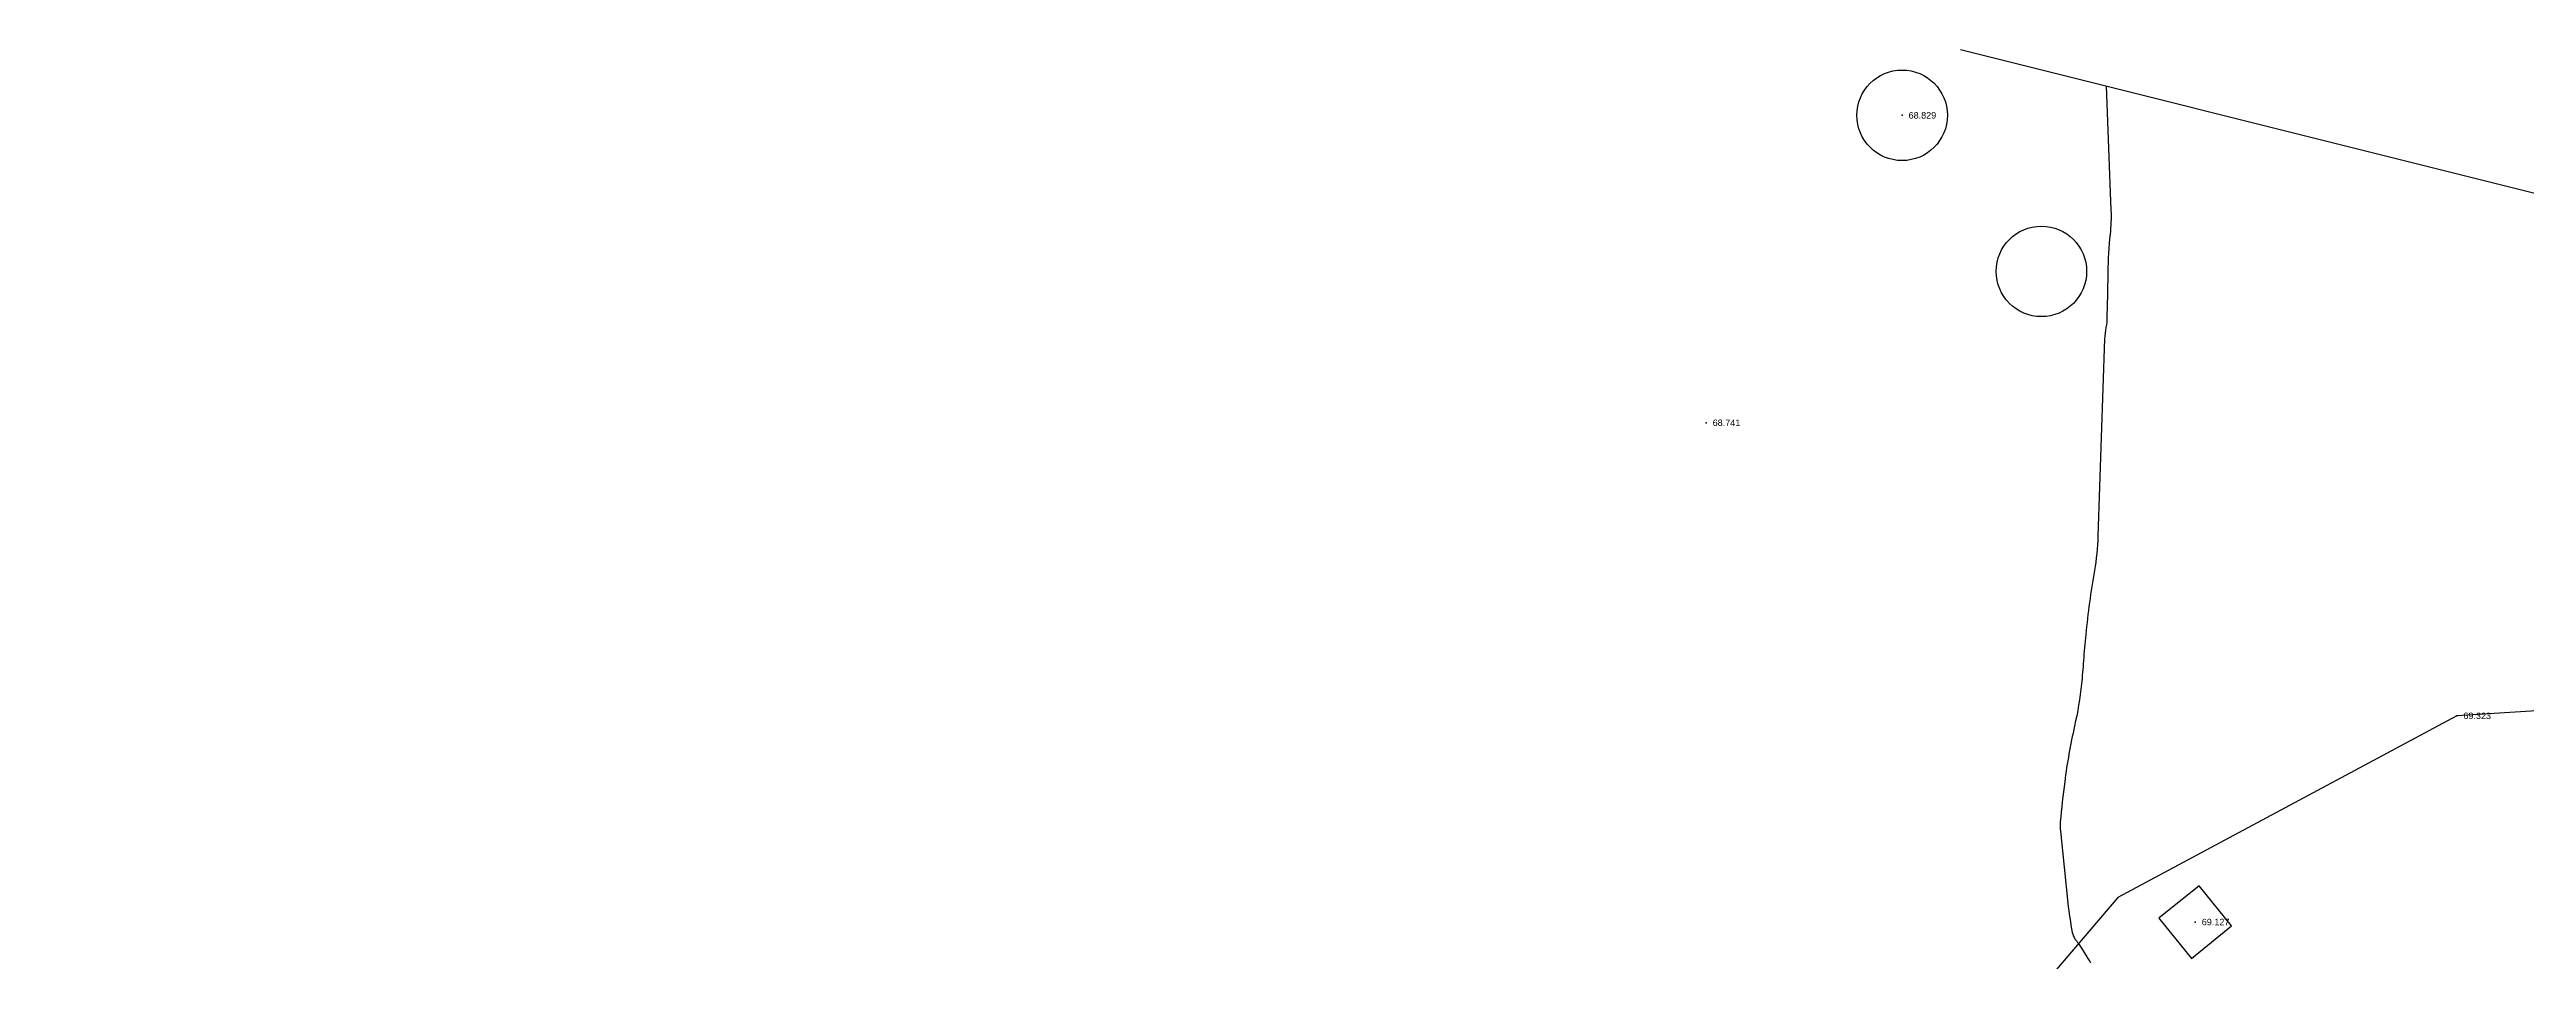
# Model space of a CAD drawing. Header units: millimetres. Extents: x -6.4 to 72.2, y -0.9 to 45.4.
# Drawn here: x 3.26 to 22.41, y 37.43 to 44.48 of the extents above; entities that cross this region are included whole.
import ezdxf

# ---------------------------------------------------------------- set-up
doc = ezdxf.new("R2010")
doc.units = ezdxf.units.MM
for name, color, linetype in [('1cotas_1', 83, 'Continuous'), ('1cv', 114, 'Continuous'), ('1puntos_1', 83, 'Continuous'), ('Arquetas', 254, 'Continuous'), ('Asfalto', 142, 'Continuous'), ('Lin-blanca', 254, 'Continuous')]:
    doc.layers.add(name, color=color, linetype=linetype)
doc.styles.get("Standard").update_dxf_attribs({"font": 'arial.ttf'})

# ---------------------------------------------------------------- blocks, each defined once
blk = doc.blocks.new('ARQ4')
at = {"layer": 'Arquetas'}
blk.add_lwpolyline([(-0.2, 0.2), (-0.2, -0.2), (0.2, -0.2), (0.2, 0.2)], close=True, dxfattribs=at)
blk = doc.blocks.new('ARQR7')
at = {"layer": 'Arquetas'}
blk.add_circle((0, 0), 0.35, dxfattribs=at)

msp = doc.modelspace()

# ---------------------------------------------------------------- linework, layer by layer
at = {"layer": '1cv'}
msp.add_lwpolyline([(19.161, 44.199), (19.179, 43.719), (19.198, 43.239, -0.036469), (19.191, 43.054, 0.022713), (19.173, 42.758), (19.17, 42.585), (19.167, 42.413, -0.042636), (19.159, 42.332, 0.038248), (19.149, 42.242), (19.123, 41.479), (19.097, 40.716, -0.034486), (19.07, 40.45, 0.018437), (19.003, 39.956, 0.006407), (18.985, 39.753, -0.007248), (18.97, 39.574, -0.030145), (18.916, 39.247, 0.022877), (18.84, 38.817, 0.011106), (18.806, 38.507, 0.047477), (18.807, 38.434), (18.836, 38.156), (18.865, 37.878, 0.022463), (18.899, 37.652, 0.09685), (18.919, 37.602, 0.003648), (18.924, 37.594, 0.014673), (18.925, 37.593, 0.012616), (18.933, 37.583, -0.037835), (18.94, 37.574, -0.002067), (18.944, 37.568, -0.004586), (18.946, 37.565), (18.983, 37.508), (19.02, 37.451, -0.022463), (19.04, 37.417, -0.03287)], format="xyb", dxfattribs=at)
at = {"layer": '1puntos_1'}
for p in [(17.583, 43.972, 5.355), (16.068, 41.594, 5.267), (21.873, 39.327, 5.849), (19.85, 37.732, 5.653)]:
    msp.add_point(p, dxfattribs=at)
at = {"layer": 'Asfalto', "flags": 128}
msp.add_lwpolyline([(31.199, 38.169), (29.371, 38.597), (25.407, 39.548), (21.873, 39.327), (19.251, 37.922), (17.119, 35.421), (15.728, 31.726), (12.727, 22.696), (11.808, 20.042), (9.963, 15.251), (9.628, 14.503), (7.817, 10.373), (3.258, 0.602)], dxfattribs=at)
at = {"layer": 'Lin-blanca', "flags": 128}
msp.add_lwpolyline([(18.035, 44.481), (25.277, 42.669)], dxfattribs=at)

# ---------------------------------------------------------------- block references
at = {"layer": 'Arquetas'}
for p in [(17.583, 43.972, 5.355), (18.66, 42.765, 5.468)]:
    msp.add_blockref('ARQR7', p, dxfattribs=at)
at = {"layer": 'Arquetas', "rotation": 38.78308212967702}
msp.add_blockref('ARQ4', (19.85, 37.732, 5.653), dxfattribs=at)

# ---------------------------------------------------------------- texts
at = {"layer": '1cotas_1'}
for s, p in [('68.829', (17.633, 43.947, 8.099)), ('68.741', (16.118, 41.569, 8.099)), ('69.323', (21.923, 39.302, 8.099)), ('69.127', (19.9, 37.707, 8.099))]:
    msp.add_text(s, height=0.05, dxfattribs=at).set_placement(p)

doc.saveas('drawing.dxf')
